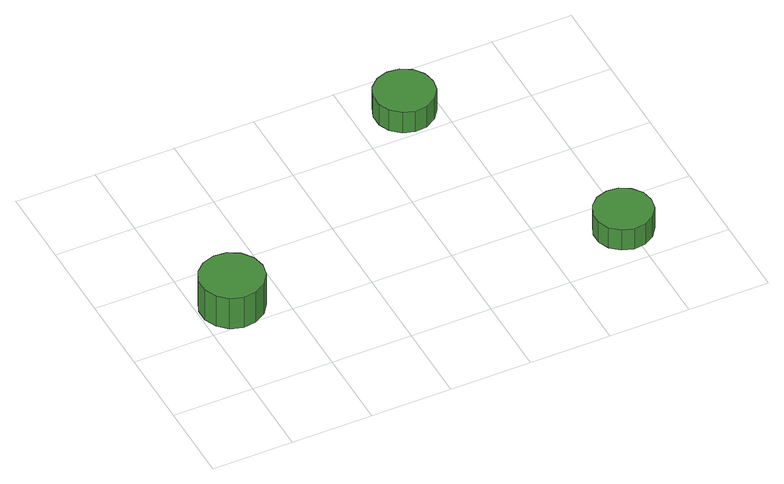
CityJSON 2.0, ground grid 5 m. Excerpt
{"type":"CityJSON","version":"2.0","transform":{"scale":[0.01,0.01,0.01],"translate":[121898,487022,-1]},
"CityObjects":{
"tree1":{"type":"SolitaryVegetationObject","attributes":{"function":"something"},"geometry":[{"type":"MultiSurface","lod":"1","boundaries":[[[0,1,2,3,4,5,6,7,8,9,10,11,12,13,14]],[[15,16,17,18,19,20,21,22,23,24,25,26,27,28,29]],[[0,29,28,1]],[[1,28,27,2]],[[2,27,26,3]],[[3,26,25,4]],[[4,25,24,5]],[[5,24,23,6]],[[6,23,22,7]],[[7,22,21,8]],[[8,21,20,9]],[[9,20,19,10]],[[10,19,18,11]],[[11,18,17,12]],[[12,17,16,13]],[[13,16,15,14]],[[14,15,29,0]]]}]},
"tree2":{"type":"SolitaryVegetationObject","attributes":{"function":"something"},"geometry":[{"type":"MultiSurface","lod":"1","boundaries":[[[30,31,32,33,34,35,36,37,38,39,40,41,42,43,44]],[[45,46,47,48,49,50,51,52,53,54,55,56,57,58,59]],[[30,59,58,31]],[[31,58,57,32]],[[32,57,56,33]],[[33,56,55,34]],[[34,55,54,35]],[[35,54,53,36]],[[36,53,52,37]],[[37,52,51,38]],[[38,51,50,39]],[[39,50,49,40]],[[40,49,48,41]],[[41,48,47,42]],[[42,47,46,43]],[[43,46,45,44]],[[44,45,59,30]]]}]},
"tree3":{"type":"SolitaryVegetationObject","attributes":{"function":"something"},"geometry":[{"type":"MultiSurface","lod":"1","boundaries":[[[60,61,62,63,64,65,66,67,68,69,70,71,72,73,74]],[[75,76,77,78,79,80,81,82,83,84,85,86,87,88,89]],[[60,89,88,61]],[[61,88,87,62]],[[62,87,86,63]],[[63,86,85,64]],[[64,85,84,65]],[[65,84,83,66]],[[66,83,82,67]],[[67,82,81,68]],[[68,81,80,69]],[[69,80,79,70]],[[70,79,78,71]],[[71,78,77,72]],[[72,77,76,73]],[[73,76,75,74]],[[74,75,89,60]]]}]}
},
"vertices":[
[394,667,329],[377,747,329],[329,812,329],[259,853,329],[178,861,329],[101,836,329],[41,782,329],[8,708,329],[8,627,329],[41,553,329],[101,499,329],[178,474,329],[259,482,329],[329,523,329],[377,588,329],[377,588,100],[329,523,100],[259,482,100],[178,474,100],[101,499,100],[41,553,100],[8,627,100],[8,708,100],[41,782,100],[101,836,100],[178,861,100],[259,853,100],[329,812,100],[377,747,100],[394,667,100],
[1983,1703,245],[1968,1778,245],[1923,1839,245],[1856,1878,245],[1780,1886,245],[1708,1862,245],[1651,1811,245],[1620,1741,245],[1620,1664,245],[1651,1595,245],[1708,1543,245],[1780,1520,245],[1856,1528,245],[1923,1566,245],[1968,1628,245],[1968,1628,89],[1923,1566,89],[1856,1528,89],[1780,1520,89],[1708,1543,89],[1651,1595,89],[1620,1664,89],[1620,1741,89],[1651,1811,89],[1708,1862,89],[1780,1886,89],[1856,1878,89],[1923,1839,89],[1968,1778,89],[1983,1703,89],
[2642,263,248],[2627,335,248],[2583,395,248],[2519,432,248],[2446,440,248],[2375,417,248],[2320,367,248],[2290,300,248],[2290,226,248],[2320,158,248],[2375,109,248],[2446,86,248],[2519,94,248],[2583,131,248],[2627,190,248],[2627,190,95],[2583,131,95],[2519,94,95],[2446,86,95],[2375,109,95],[2320,158,95],[2290,226,95],[2290,300,95],[2320,367,95],[2375,417,95],[2446,440,95],[2519,432,95],[2583,395,95],[2627,335,95],[2642,263,95]
]}
